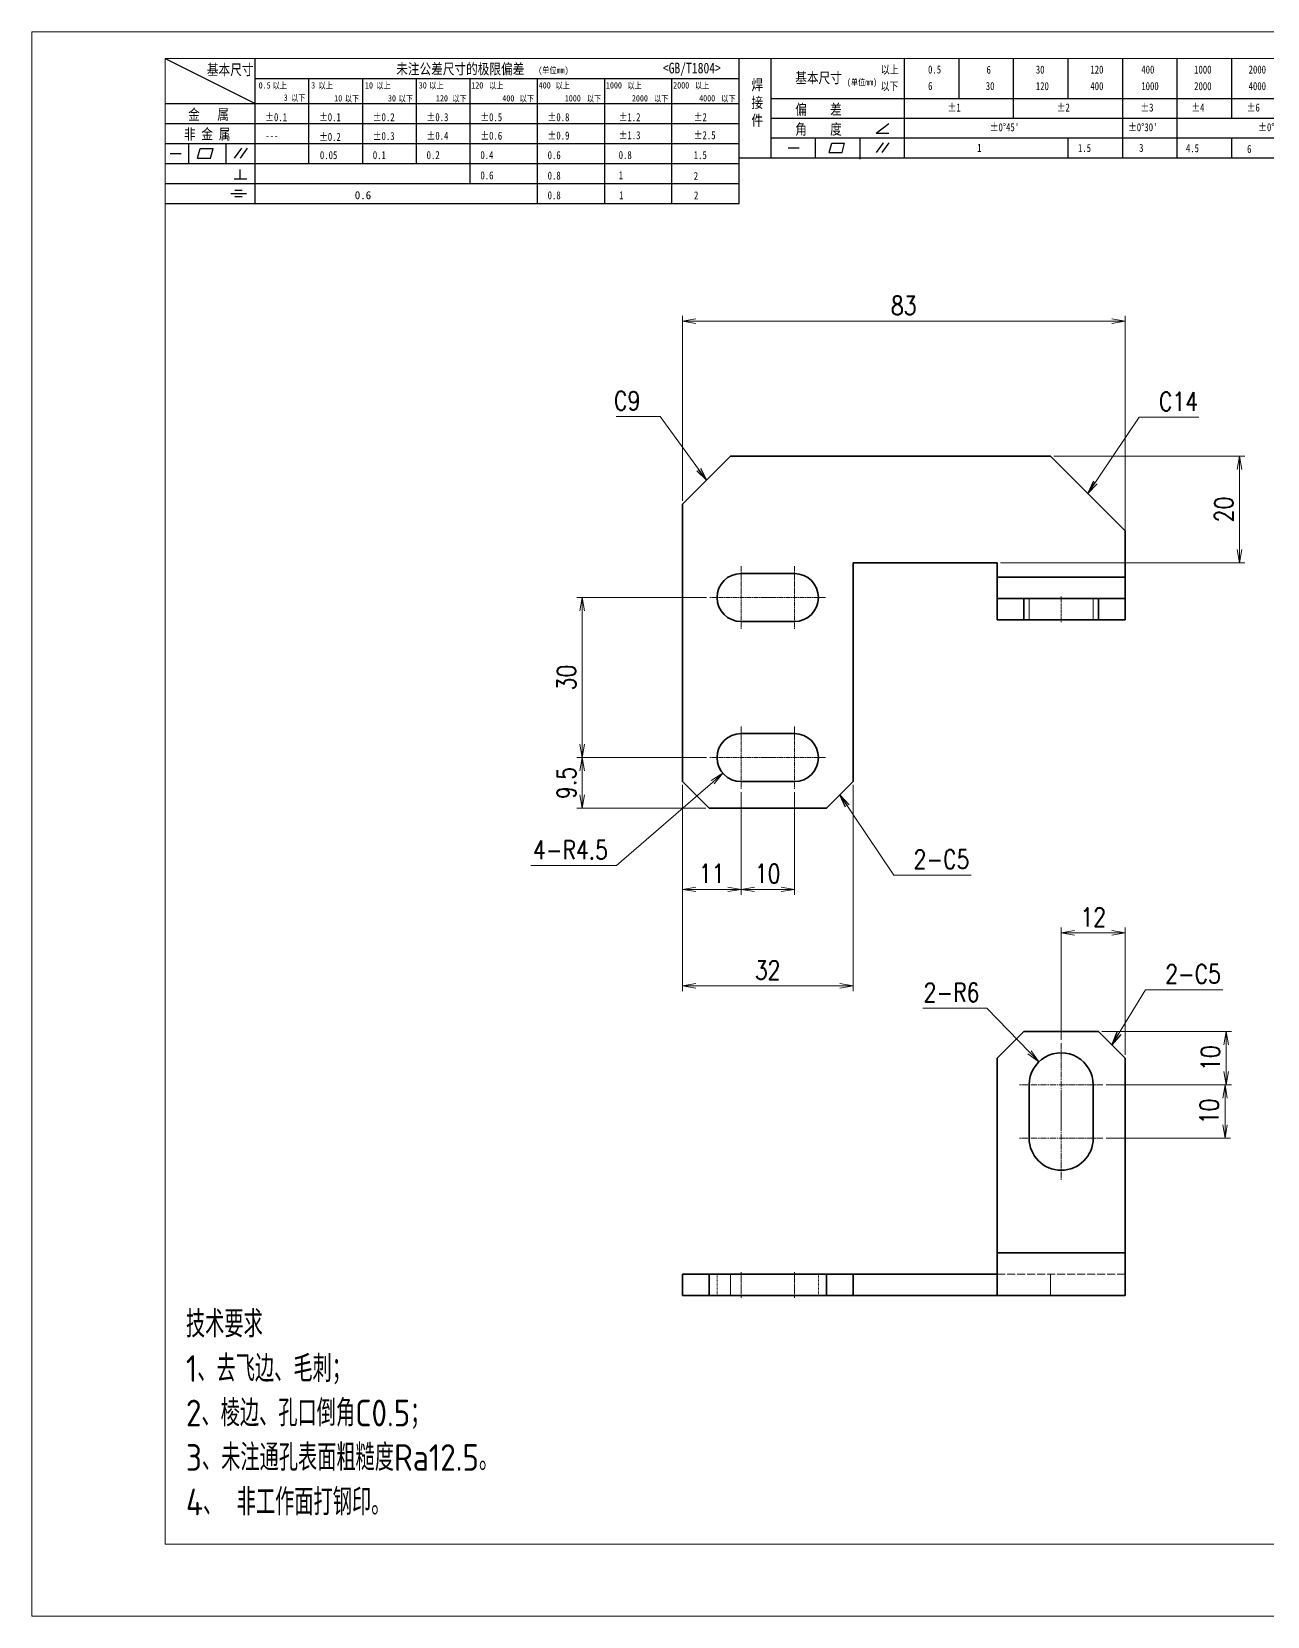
# Model space of a CAD drawing. Header units: millimetres. Extents: x 53130 to 124945, y -23470 to -1811.
# Drawn here: x 56186.2 to 56417.7, y -2526.1 to -2229.1 of the extents above; entities that cross this region are included whole.
import ezdxf

# ---------------------------------------------------------------- set-up
doc = ezdxf.new("R2010")
doc.units = ezdxf.units.MM
doc.header["$LTSCALE"] = 0.5
doc.linetypes.add('AM_ISO02W050x2', pattern=[3.75, 3, -0.75])
doc.linetypes.add('AM_ISO08W050x2', pattern=[9, 6, -0.75, 1.5, -0.75])
for name, color, linetype, lineweight in [('中心线', 2, 'AM_ISO08W050x2', 18), ('图框', 7, 'Continuous', 18), ('标注线', 3, 'Continuous', 18), ('粗实线', 7, 'Continuous', 35), ('虚线', 1, 'AM_ISO02W050x2', 18)]:
    doc.layers.add(name, color=color, linetype=linetype, lineweight=lineweight)
doc.layers.add('图\\M+19E79\\M+195B6\\M+18E9A', color=7, linetype='Continuous')
doc.layers.add('打印', color=7, linetype='Continuous', lineweight=15, plot=False)
doc.layers.add('打印-禁用', color=7, linetype='Continuous', lineweight=15, plot=False)
doc.styles.add('DIM', font='romans.shx', dxfattribs={"width": 0.8, "bigfont": 'bigfont.shx'})
doc.styles.add('国标', font='simfang.ttf', dxfattribs={"width": 0.8})
doc.styles.add('机械长仿宋', font='gbenor.shx', dxfattribs={"height": 1, "bigfont": 'gbcbig.shx'})
doc.dimstyles.new('XR 1-1', dxfattribs={"dimtxt": 3.5, "dimasz": 2.5, "dimexe": 1, "dimexo": 0.625, "dimgap": 1.2, "dimtad": 1, "dimtoh": 1, "dimdsep": 46, "dimtxsty": 'DIM', "dimblk": 'OPEN', "dimcen": 0, "dimclrd": 8, "dimclre": 8, "dimclrt": 2, "dimazin": 2, "dimtfac": 0.5, "dimtmove": 0, "dimatfit": 3, "dimldrblk": 'OPEN', "dimfxl": 0, "dimtolj": 2, "dimlwd": 18, "dimlwe": 18, "dimarcsym": 0})
doc.dimstyles.new('XR 1-1$0', dxfattribs={"dimtxt": 3.5, "dimasz": 2.5, "dimexe": 1, "dimexo": 0.625, "dimgap": 1.2, "dimtad": 1, "dimzin": 9, "dimdsep": 46, "dimtxsty": 'DIM', "dimblk": 'OPEN', "dimcen": 0, "dimclrd": 8, "dimclre": 8, "dimclrt": 2, "dimazin": 2, "dimtfac": 0.5, "dimtmove": 0, "dimatfit": 3, "dimldrblk": 'OPEN', "dimfxl": 0, "dimtolj": 2, "dimlwd": 18, "dimlwe": 18, "dimarcsym": 0})
doc.dimstyles.new('XR 1-1$4', dxfattribs={"dimtxt": 3.5, "dimasz": 2.5, "dimexe": 1, "dimexo": 0.625, "dimgap": 1.2, "dimtad": 1, "dimtoh": 1, "dimdsep": 46, "dimtxsty": 'DIM', "dimblk": 'OPEN', "dimcen": 0, "dimclrd": 8, "dimclre": 8, "dimclrt": 2, "dimazin": 2, "dimtfac": 0.5, "dimtofl": 0, "dimtmove": 0, "dimatfit": 3, "dimldrblk": 'OPEN', "dimfxl": 0, "dimtolj": 2, "dimlwd": 18, "dimlwe": 18, "dimarcsym": 0})

# ---------------------------------------------------------------- blocks, each defined once
blk = doc.blocks.new('GZDEH零件A3图框V01版')
at = {"layer": '图\\M+19E79\\M+195B6\\M+18E9A', "color": 9}
for p, q in [((2882.49, -1554.46), (2899.37, -1562.92)), ((2899.37, -1581.67), (2899.37, -1554.46)), ((2990.09, -1581.67), (2990.09, -1554.46)), ((2996.09, -1573.08), (2996.09, -1554.46)), ((3021.09, -1561.98), (3021.09, -1554.46)), ((3031.31, -1561.98), (3031.31, -1554.46)), ((3041.53, -1561.98), (3041.53, -1554.46)), ((3051.75, -1561.98), (3051.75, -1554.46)), ((3061.98, -1561.98), (3061.98, -1554.46)), ((3072.2, -1561.98), (3072.2, -1554.46)), ((3082.42, -1561.98), (3082.42, -1554.46)), ((2899.37, -1558.24), (2990.09, -1558.24)), ((2909.45, -1574.17), (2909.45, -1558.24)), ((2919.53, -1574.17), (2919.53, -1558.24)), ((2929.61, -1574.17), (2929.61, -1558.24)), ((2939.69, -1577.92), (2939.69, -1558.24)), ((2952.29, -1581.67), (2952.29, -1558.24)), ((2964.89, -1581.67), (2964.89, -1558.24)), ((2977.49, -1581.67), (2977.49, -1558.24)), ((2996.09, -1561.98), (3113.09, -1561.98)), ((3021.09, -1573.08), (3021.09, -1561.98)), ((3041.53, -1565.68), (3041.53, -1561.98)), ((3061.98, -1573.08), (3061.98, -1561.98)), ((3072.2, -1573.08), (3072.2, -1561.98)), ((3082.42, -1565.68), (3082.42, -1561.98)), ((2882.49, -1562.92), (2990.09, -1562.92)), ((2882.49, -1566.67), (2990.09, -1566.67)), ((2996.09, -1565.68), (3113.09, -1565.68)), ((3015.75, -1568.51), (3018.15, -1566.66)), ((2882.49, -1570.42), (2990.09, -1570.42)), ((2886.92, -1574.12), (2886.92, -1570.42)), ((2893.91, -1574.12), (2893.91, -1570.42)), ((2996.09, -1569.38), (3113.09, -1569.38)), ((3004.42, -1573.08), (3004.42, -1569.38)), ((3006.97, -1572.12), (3007.45, -1570.33)), ((3007.45, -1570.33), (3009.86, -1570.33)), ((3009.39, -1572.12), (3009.86, -1570.33)), ((3012.75, -1573.08), (3012.75, -1569.38)), ((3015.75, -1568.51), (3018.15, -1568.51)), ((3015.81, -1572.12), (3017.15, -1570.26)), ((3016.89, -1572.12), (3018.23, -1570.26)), ((3051.75, -1573.08), (3051.75, -1569.38)), ((3082.42, -1573.08), (3082.42, -1569.48)), ((2883.43, -1572.27), (2885.49, -1572.27)), ((2888.59, -1573.16), (2889.07, -1571.37)), ((2888.59, -1573.16), (2891, -1573.16)), ((2889.07, -1571.37), (2891.48, -1571.37)), ((2891, -1573.16), (2891.48, -1571.37)), ((2895.52, -1573.16), (2896.85, -1571.3)), ((2896.6, -1573.16), (2897.94, -1571.3)), ((2990.09, -1573.08), (3113.09, -1573.08)), ((2999.26, -1571.23), (3001.32, -1571.23)), ((3006.97, -1572.12), (3009.39, -1572.12)), ((3012.75, -1573.33), (3012.75, -1573.08)), ((2882.49, -1574.17), (2990.09, -1574.17)), ((2895.42, -1577.05), (2897.81, -1577.05)), ((2896.58, -1577.05), (2896.58, -1575.28)), ((2882.49, -1577.92), (2990.09, -1577.92)), ((2894.79, -1579.77), (2897.77, -1579.77)), ((2895.57, -1579.17), (2896.92, -1579.17)), ((2882.49, -1581.67), (2990.09, -1581.67)), ((2895.57, -1580.37), (2896.93, -1580.37))]:
    blk.add_line(p, q, dxfattribs=at)
at = {"layer": '图框', "linetype": 'Continuous'}
for p, q in [((2882.49, -1554.46), (2882.49, -1832.96)), ((3272.49, -1554.46), (2882.49, -1554.46)), ((2882.49, -1832.96), (3272.49, -1832.96))]:
    blk.add_line(p, q, dxfattribs=at)
at = {"layer": '打印-禁用', "linetype": 'Continuous'}
for p, q in [((2857.49, -1549.46), (2857.49, -1846.46)), ((3277.49, -1549.46), (2857.49, -1549.46)), ((2857.49, -1846.46), (3277.49, -1846.46))]:
    blk.add_line(p, q, dxfattribs=at)
at = {"layer": '图\\M+19E79\\M+195B6\\M+18E9A', "color": 9, "style": '国标', "width": 0.8}
for s, height, p in [('基本尺寸', 2, (2890.33, -1557.58)), ('未注公差尺寸的极限偏差', 2, (2925.81, -1557.44)), ('<GB/T1804>', 2, (2975.78, -1557.27)), ('以上', 1.5, (3016.64, -1557.33)), ('0.5', 1.5, (3025.49, -1557.3)), ('6', 1.5, (3036.45, -1557.34)), ('30', 1.5, (3045.69, -1557.31)), ('120', 1.5, (3055.91, -1557.31)), ('400', 1.5, (3065.46, -1557.31)), ('1000', 1.5, (3075.36, -1557.31)), ('2000', 1.5, (3085.57, -1557.31)), ('30', 1.2, (2930.04, -1560.11)), ('基本尺寸', 2, (3000.6, -1559.1)), ('以下', 1.5, (3016.58, -1560.43)), ('6', 1.5, (3025.49, -1560.38)), ('30', 1.5, (3036.31, -1560.39)), ('120', 1.5, (3045.69, -1560.41)), ('400', 1.5, (3055.91, -1560.41)), ('1000', 1.5, (3065.46, -1560.41)), ('2000', 1.5, (3075.36, -1560.41)), ('4000', 1.5, (3085.57, -1560.41)), ('金   属', 2, (2886.82, -1565.98)), ('±0.1', 1.5, (2901.27, -1566.23)), ('±0.1', 1.5, (2911.35, -1566.23)), ('±0.2', 1.5, (2921.43, -1566.23)), ('±0.3', 1.5, (2931.51, -1566.23)), ('±0.5', 1.5, (2941.59, -1566.23)), ('±0.8', 1.5, (2954.19, -1566.23)), ('±1.2', 1.5, (2967.51, -1566.23)), ('±2', 1.5, (2981.58, -1566.23)), ('偏    差', 2, (3000.6, -1565.04)), ('±1', 1.5, (3029.16, -1564.42)), ('±2', 1.5, (3049.61, -1564.42)), ('±3', 1.5, (3065.3, -1564.42)), ('±4', 1.5, (3074.85, -1564.42)), ('±6', 1.5, (3085.22, -1564.42)), ('非 金 属', 2, (2886.02, -1569.65)), ('±0.3', 1.5, (2921.43, -1569.77)), ('±0.4', 1.5, (2931.51, -1569.71)), ('±0.6', 1.5, (2941.59, -1569.71)), ('±0.9', 1.5, (2954.19, -1569.68)), ('±1.3', 1.5, (2967.51, -1569.62)), ('±2.5', 1.5, (2981.58, -1569.61)), ('角    度', 2, (3000.6, -1568.74)), ("±0%%D45'", 1.5, (3037.06, -1568.12)), ("±0%%D30'", 1.5, (3062.98, -1568.12)), ("±0%%D20'", 1.5, (3087.38, -1568.12)), ('---', 1.5, (2901.27, -1569.65)), ('±0.2', 1.5, (2911.35, -1569.92)), ('1', 1.5, (3034.69, -1571.98)), ('1.5', 1.5, (3053.59, -1572.01)), ('3', 1.5, (3065.05, -1571.98)), ('4.5', 1.5, (3073.82, -1572.05)), ('6', 1.5, (3085.28, -1572.19)), ('0.1', 1.5, (2921.43, -1573.34)), ('0.2', 1.5, (2931.51, -1573.33)), ('0.4', 1.5, (2941.59, -1573.33)), ('0.6', 1.5, (2954.19, -1573.35)), ('0.8', 1.5, (2967.51, -1573.33)), ('1.5', 1.5, (2981.58, -1573.34)), ('0.6', 1.5, (2941.59, -1577.14)), ('0.8', 1.5, (2954.19, -1577.17)), ('1', 1.5, (2967.51, -1577.12)), ('2', 1.5, (2981.58, -1577.26)), ('0.8', 1.5, (2954.19, -1580.87)), ('1', 1.5, (2967.59, -1580.86)), ('2', 1.5, (2981.62, -1580.89))]:
    blk.add_text(s, height=height, dxfattribs=at).set_placement(p)
at = {"layer": '图\\M+19E79\\M+195B6\\M+18E9A', "color": 9, "lineweight": 15, "style": '国标', "width": 0.8}
for s, p in [('(单位mm)', (2952.44, -1557.27)), ('0.5', (2900.03, -1560.11)), ('以上', (2902.64, -1560.16)), ('3', (2909.88, -1560.11)), ('以上', (2911.25, -1560.16)), ('10', (2919.96, -1560.11)), ('以上', (2922.09, -1560.16)), ('以上', (2932.02, -1560.16)), ('120', (2939.88, -1560.11)), ('以上', (2943.21, -1560.16)), ('400', (2952.52, -1560.11)), ('以上', (2955.68, -1560.16)), ('1000', (2965.12, -1560.11)), ('以上', (2969.16, -1560.16)), ('2000', (2977.72, -1560.11)), ('以上', (2981.8, -1560.16)), ('(单位mm)', (3010.27, -1559.51)), ('3', (2904.73, -1562.41)), ('以下', (2906.1, -1562.46)), ('10', (2914.19, -1562.54)), ('以下', (2916.18, -1562.59)), ('30', (2924.27, -1562.54)), ('以下', (2926.26, -1562.59)), ('120', (2933.26, -1562.54)), ('以下', (2936.34, -1562.59)), ('400', (2945.7, -1562.54)), ('以下', (2948.94, -1562.59)), ('1000', (2957.41, -1562.54)), ('以下', (2961.54, -1562.59)), ('2000', (2969.99, -1562.54)), ('以下', (2974.14, -1562.59)), ('4000', (2982.59, -1562.54)), ('以下', (2986.74, -1562.59))]:
    blk.add_text(s, height=1.2, dxfattribs=at).set_placement(p)
at = {"layer": '图\\M+19E79\\M+195B6\\M+18E9A', "color": 9, "lineweight": 13, "style": '国标'}
blk.add_text('0.6', height=1.5, dxfattribs=at).set_placement((2918.05, -1580.85))
at = {"layer": '图\\M+19E79\\M+195B6\\M+18E9A', "color": 9, "style": '国标'}
for s, insert, char_height, width, attachment_point in [('焊\\P接\\P件', (2992.39, -1558.41), 2, 3.1877, 1), ('0.05', (2911.51, -1573.37), 1.5, 5.1982, 7)]:
    blk.add_mtext(s, dxfattribs=dict(at, insert=insert, char_height=char_height, width=width, attachment_point=attachment_point))
blk = doc.blocks.new('DEH A3')
at = {"layer": '图框'}
blk.add_blockref('GZDEH零件A3图框V01版', (-2857.49, 1846.46), dxfattribs=at)
blk = doc.blocks.new('_Open')
at = {"color": 0, "linetype": 'ByBlock', "lineweight": -2}
for p, q in [((-1, 0.17), (0, 0)), ((-1, -0.17), (0, 0)), ((0, 0), (-1, 0))]:
    blk.add_line(p, q, dxfattribs=at)
blk = doc.blocks.new('*D177')
at = {"layer": 'Defpoints', "color": 0, "transparency": 16777216}
for p in [(56308.11, -2369.66), (56340.11, -2369.66), (56308.11, -2407.95)]:
    blk.add_point(p, dxfattribs=at)
at = {"layer": '标注线', "color": 8, "lineweight": 18, "transparency": 16777216}
for p, q in [((56308.11, -2370.28), (56308.11, -2408.95)), ((56340.11, -2370.28), (56340.11, -2408.95)), ((56337.61, -2407.95), (56310.61, -2407.95))]:
    blk.add_line(p, q, dxfattribs=at)
at = {"layer": '标注线', "color": 8, "lineweight": 18, "transparency": 16777216, "xscale": 2.5, "yscale": 2.5, "zscale": 2.5, "rotation": 180}
blk.add_blockref('_Open', (56308.11, -2407.95), dxfattribs=at)
at = {"layer": '标注线', "color": 8, "lineweight": 18, "transparency": 16777216, "xscale": 2.5, "yscale": 2.5, "zscale": 2.5}
blk.add_blockref('_Open', (56340.11, -2407.95), dxfattribs=at)
at = {"layer": '标注线', "color": 2, "transparency": 16777216, "insert": (56324.11, -2405), "char_height": 3.5, "attachment_point": 5, "style": 'DIM'}
blk.add_mtext('\\A2;32', dxfattribs=at)
blk = doc.blocks.new('*D178')
at = {"layer": 'Defpoints', "color": 0, "transparency": 16777216}
for p in [(56391.11, -2283.37), (56308.11, -2317.66), (56391.11, -2324.46)]:
    blk.add_point(p, dxfattribs=at)
at = {"layer": '标注线', "color": 8, "lineweight": 18, "transparency": 16777216}
for p, q in [((56308.11, -2317.03), (56308.11, -2282.37)), ((56310.61, -2283.37), (56388.61, -2283.37)), ((56391.11, -2323.84), (56391.11, -2282.37))]:
    blk.add_line(p, q, dxfattribs=at)
at = {"layer": '标注线', "color": 8, "lineweight": 18, "transparency": 16777216, "xscale": 2.5, "yscale": 2.5, "zscale": 2.5, "rotation": 180}
blk.add_blockref('_Open', (56308.11, -2283.37), dxfattribs=at)
at = {"layer": '标注线', "color": 8, "lineweight": 18, "transparency": 16777216, "xscale": 2.5, "yscale": 2.5, "zscale": 2.5}
blk.add_blockref('_Open', (56391.11, -2283.37), dxfattribs=at)
at = {"layer": '标注线', "color": 2, "transparency": 16777216, "insert": (56349.61, -2280.42), "char_height": 3.5, "attachment_point": 5, "style": 'DIM'}
blk.add_mtext('\\A2;83', dxfattribs=at)
blk = doc.blocks.new('*D179')
at = {"layer": 'Defpoints', "color": 0, "transparency": 16777216}
for p in [(56377.11, -2308.66), (56412.55, -2308.66), (56367.11, -2328.66)]:
    blk.add_point(p, dxfattribs=at)
at = {"layer": '标注线', "color": 8, "lineweight": 18, "transparency": 16777216}
for p, q in [((56377.74, -2308.66), (56413.55, -2308.66)), ((56412.55, -2326.16), (56412.55, -2311.16)), ((56367.74, -2328.66), (56413.55, -2328.66))]:
    blk.add_line(p, q, dxfattribs=at)
at = {"layer": '标注线', "color": 8, "lineweight": 18, "transparency": 16777216, "xscale": 2.5, "yscale": 2.5, "zscale": 2.5}
for p, rotation in [((56412.55, -2308.66), 90), ((56412.55, -2328.66), 270)]:
    blk.add_blockref('_Open', p, dxfattribs=dict(at, rotation=rotation))
at = {"layer": '标注线', "color": 2, "transparency": 16777216, "insert": (56409.6, -2318.66), "char_height": 3.5, "attachment_point": 5, "rotation": 90, "style": 'DIM'}
blk.add_mtext('\\A2;20', dxfattribs=at)
blk = doc.blocks.new('*D180')
at = {"layer": 'Defpoints', "color": 0, "transparency": 16777216}
for p in [(56289.34, -2365.16), (56313.26, -2365.16), (56313.11, -2374.66)]:
    blk.add_point(p, dxfattribs=at)
at = {"layer": '标注线', "color": 8, "lineweight": 18, "transparency": 16777216}
for p, q in [((56312.64, -2365.16), (56288.34, -2365.16)), ((56289.34, -2372.16), (56289.34, -2367.66)), ((56312.49, -2374.66), (56288.34, -2374.66))]:
    blk.add_line(p, q, dxfattribs=at)
at = {"layer": '标注线', "color": 8, "lineweight": 18, "transparency": 16777216, "xscale": 2.5, "yscale": 2.5, "zscale": 2.5}
for p, rotation in [((56289.34, -2365.16), 90), ((56289.34, -2374.66), 270)]:
    blk.add_blockref('_Open', p, dxfattribs=dict(at, rotation=rotation))
at = {"layer": '标注线', "color": 2, "transparency": 16777216, "insert": (56286.39, -2369.91), "char_height": 3.5, "attachment_point": 5, "rotation": 90, "style": 'DIM'}
blk.add_mtext('\\A2;9.5', dxfattribs=at)
blk = doc.blocks.new('*D181')
at = {"layer": 'Defpoints', "color": 0, "transparency": 16777216}
for p in [(56289.34, -2335.16), (56313.26, -2335.16), (56312.64, -2365.16)]:
    blk.add_point(p, dxfattribs=at)
at = {"layer": '标注线', "color": 8, "lineweight": 18, "transparency": 16777216}
for p, q in [((56312.64, -2335.16), (56288.34, -2335.16)), ((56289.34, -2362.66), (56289.34, -2337.66)), ((56312.01, -2365.16), (56288.34, -2365.16))]:
    blk.add_line(p, q, dxfattribs=at)
at = {"layer": '标注线', "color": 8, "lineweight": 18, "transparency": 16777216, "xscale": 2.5, "yscale": 2.5, "zscale": 2.5}
for p, rotation in [((56289.34, -2335.16), 90), ((56289.34, -2365.16), 270)]:
    blk.add_blockref('_Open', p, dxfattribs=dict(at, rotation=rotation))
at = {"layer": '标注线', "color": 2, "transparency": 16777216, "insert": (56286.39, -2350.16), "char_height": 3.5, "attachment_point": 5, "rotation": 90, "style": 'DIM'}
blk.add_mtext('\\A2;30', dxfattribs=at)
blk = doc.blocks.new('*D182')
at = {"layer": 'Defpoints', "color": 0, "transparency": 16777216}
for p in [(56308.11, -2369.66), (56319.11, -2371.01), (56319.11, -2389.86)]:
    blk.add_point(p, dxfattribs=at)
at = {"layer": '标注线', "color": 8, "lineweight": 18, "transparency": 16777216}
for p, q in [((56308.11, -2370.28), (56308.11, -2390.86)), ((56319.11, -2371.63), (56319.11, -2390.86)), ((56310.61, -2389.86), (56316.61, -2389.86))]:
    blk.add_line(p, q, dxfattribs=at)
at = {"layer": '标注线', "color": 8, "lineweight": 18, "transparency": 16777216, "xscale": 2.5, "yscale": 2.5, "zscale": 2.5, "rotation": 180}
blk.add_blockref('_Open', (56308.11, -2389.86), dxfattribs=at)
at = {"layer": '标注线', "color": 8, "lineweight": 18, "transparency": 16777216, "xscale": 2.5, "yscale": 2.5, "zscale": 2.5}
blk.add_blockref('_Open', (56319.11, -2389.86), dxfattribs=at)
at = {"layer": '标注线', "color": 2, "transparency": 16777216, "insert": (56313.61, -2386.91), "char_height": 3.5, "attachment_point": 5, "style": 'DIM'}
blk.add_mtext('\\A2;11', dxfattribs=at)
blk = doc.blocks.new('*D183')
at = {"layer": 'Defpoints', "color": 0, "transparency": 16777216}
for p in [(56319.11, -2371.01), (56329.11, -2371.01), (56329.11, -2389.86)]:
    blk.add_point(p, dxfattribs=at)
at = {"layer": '标注线', "color": 8, "lineweight": 18, "transparency": 16777216}
for p, q in [((56319.11, -2371.63), (56319.11, -2390.86)), ((56329.11, -2371.63), (56329.11, -2390.86)), ((56321.61, -2389.86), (56326.61, -2389.86))]:
    blk.add_line(p, q, dxfattribs=at)
at = {"layer": '标注线', "color": 8, "lineweight": 18, "transparency": 16777216, "xscale": 2.5, "yscale": 2.5, "zscale": 2.5, "rotation": 180}
blk.add_blockref('_Open', (56319.11, -2389.86), dxfattribs=at)
at = {"layer": '标注线', "color": 8, "lineweight": 18, "transparency": 16777216, "xscale": 2.5, "yscale": 2.5, "zscale": 2.5}
blk.add_blockref('_Open', (56329.11, -2389.86), dxfattribs=at)
at = {"layer": '标注线', "color": 2, "transparency": 16777216, "insert": (56324.11, -2386.91), "char_height": 3.5, "attachment_point": 5, "style": 'DIM'}
blk.add_mtext('\\A2;10', dxfattribs=at)
blk = doc.blocks.new('*D184')
at = {"layer": 'Defpoints', "color": 0, "transparency": 16777216}
for p in [(56319.11, -2365.16), (56315.71, -2368.11)]:
    blk.add_point(p, dxfattribs=at)
at = {"layer": '标注线', "color": 8, "lineweight": 18, "transparency": 16777216}
for p, q in [((56295.74, -2385.4), (56313.82, -2369.74)), ((56279.74, -2385.4), (56295.74, -2385.4))]:
    blk.add_line(p, q, dxfattribs=at)
at = {"layer": '标注线', "color": 8, "lineweight": 18, "transparency": 16777216, "xscale": 2.5, "yscale": 2.5, "zscale": 2.5, "rotation": 40.8989503403869}
blk.add_blockref('_Open', (56315.71, -2368.11), dxfattribs=at)
at = {"layer": '标注线', "color": 2, "transparency": 16777216, "insert": (56287.14, -2382.45), "char_height": 3.5, "attachment_point": 5, "style": 'DIM'}
blk.add_mtext('\\A2;\\A2;4-R4.5', dxfattribs=at)
blk = doc.blocks.new('*D185')
at = {"layer": 'Defpoints', "color": 0, "transparency": 16777216}
for p in [(56379.11, -2398), (56379.11, -2418.7), (56391.11, -2421.5)]:
    blk.add_point(p, dxfattribs=at)
at = {"layer": '标注线', "color": 8, "lineweight": 18, "transparency": 16777216}
for p, q in [((56379.11, -2418.07), (56379.11, -2397)), ((56388.61, -2398), (56381.61, -2398)), ((56391.11, -2420.87), (56391.11, -2397))]:
    blk.add_line(p, q, dxfattribs=at)
at = {"layer": '标注线', "color": 8, "lineweight": 18, "transparency": 16777216, "xscale": 2.5, "yscale": 2.5, "zscale": 2.5, "rotation": 180}
blk.add_blockref('_Open', (56379.11, -2398), dxfattribs=at)
at = {"layer": '标注线', "color": 8, "lineweight": 18, "transparency": 16777216, "xscale": 2.5, "yscale": 2.5, "zscale": 2.5}
blk.add_blockref('_Open', (56391.11, -2398), dxfattribs=at)
at = {"layer": '标注线', "color": 2, "transparency": 16777216, "insert": (56385.11, -2395.05), "char_height": 3.5, "attachment_point": 5, "style": 'DIM'}
blk.add_mtext('\\A2;12', dxfattribs=at)
blk = doc.blocks.new('*D186')
at = {"layer": 'Defpoints', "color": 0, "transparency": 16777216}
for p in [(56386.11, -2416.5), (56386.91, -2426.5), (56410.03, -2426.5)]:
    blk.add_point(p, dxfattribs=at)
at = {"layer": '标注线', "color": 8, "lineweight": 18, "transparency": 16777216}
for p, q in [((56386.74, -2416.5), (56411.03, -2416.5)), ((56410.03, -2419), (56410.03, -2424)), ((56387.54, -2426.5), (56411.03, -2426.5))]:
    blk.add_line(p, q, dxfattribs=at)
at = {"layer": '标注线', "color": 8, "lineweight": 18, "transparency": 16777216, "xscale": 2.5, "yscale": 2.5, "zscale": 2.5}
for p, rotation in [((56410.03, -2416.5), 90), ((56410.03, -2426.5), 270)]:
    blk.add_blockref('_Open', p, dxfattribs=dict(at, rotation=rotation))
at = {"layer": '标注线', "color": 2, "transparency": 16777216, "insert": (56407.08, -2421.5), "char_height": 3.5, "attachment_point": 5, "rotation": 90, "style": 'DIM'}
blk.add_mtext('\\A2;10', dxfattribs=at)
blk = doc.blocks.new('*D187')
at = {"layer": 'Defpoints', "color": 0, "transparency": 16777216}
for p in [(56386.91, -2426.5), (56386.91, -2436.5), (56409.82, -2436.5)]:
    blk.add_point(p, dxfattribs=at)
at = {"layer": '标注线', "color": 8, "lineweight": 18, "transparency": 16777216}
for p, q in [((56387.54, -2426.5), (56410.82, -2426.5)), ((56409.82, -2429), (56409.82, -2434)), ((56387.54, -2436.5), (56410.82, -2436.5))]:
    blk.add_line(p, q, dxfattribs=at)
at = {"layer": '标注线', "color": 8, "lineweight": 18, "transparency": 16777216, "xscale": 2.5, "yscale": 2.5, "zscale": 2.5}
for p, rotation in [((56409.82, -2426.5), 90), ((56409.82, -2436.5), 270)]:
    blk.add_blockref('_Open', p, dxfattribs=dict(at, rotation=rotation))
at = {"layer": '标注线', "color": 2, "transparency": 16777216, "insert": (56406.87, -2431.5), "char_height": 3.5, "attachment_point": 5, "rotation": 90, "style": 'DIM'}
blk.add_mtext('\\A2;10', dxfattribs=at)
blk = doc.blocks.new('*D188')
at = {"layer": 'Defpoints', "color": 0, "transparency": 16777216}
for p in [(56374.94, -2422.19), (56379.11, -2426.5)]:
    blk.add_point(p, dxfattribs=at)
at = {"layer": '标注线', "color": 8, "lineweight": 18, "transparency": 16777216}
for p, q in [((56353.16, -2412.12), (56365.16, -2412.12)), ((56365.16, -2412.12), (56373.19, -2420.4))]:
    blk.add_line(p, q, dxfattribs=at)
at = {"layer": '标注线', "color": 8, "lineweight": 18, "transparency": 16777216, "xscale": 2.5, "yscale": 2.5, "zscale": 2.5, "rotation": 314.1368642075595}
blk.add_blockref('_Open', (56374.94, -2422.19), dxfattribs=at)
at = {"layer": '标注线', "color": 2, "transparency": 16777216, "insert": (56358.56, -2409.17), "char_height": 3.5, "attachment_point": 5, "style": 'DIM'}
blk.add_mtext('\\A2;\\A2;2-R6', dxfattribs=at)

msp = doc.modelspace()

# ---------------------------------------------------------------- linework, layer by layer
at = {"layer": '中心线', "ltscale": 0.292499}
for p, q in [((56319.114, -2329.309), (56319.114, -2341.009)), ((56329.114, -2329.309), (56329.114, -2341.009)), ((56319.114, -2359.309), (56319.114, -2371.009)), ((56329.114, -2359.309), (56329.114, -2371.009))]:
    msp.add_line(p, q, dxfattribs=at)
at = {"layer": '中心线', "ltscale": 0.292493}
for p, q in [((56324.964, -2335.159), (56313.264, -2335.159)), ((56334.964, -2335.159), (56323.264, -2335.159)), ((56324.964, -2365.159), (56313.264, -2365.159)), ((56334.964, -2365.159), (56323.264, -2365.159))]:
    msp.add_line(p, q, dxfattribs=at)
at = {"layer": '中心线', "ltscale": 0.120015}
msp.add_line((56379.114, -2334.959), (56379.114, -2339.76), dxfattribs=at)
at = {"layer": '中心线', "ltscale": 0.389999}
for p, q in [((56379.114, -2418.699), (56379.114, -2434.299)), ((56379.114, -2428.699), (56379.114, -2444.299))]:
    msp.add_line(p, q, dxfattribs=at)
at = {"layer": '中心线', "ltscale": 0.390002}
for p, q in [((56386.914, -2426.499), (56371.314, -2426.499)), ((56386.914, -2436.499), (56371.314, -2436.499))]:
    msp.add_line(p, q, dxfattribs=at)
at = {"layer": '中心线', "ltscale": 0.120001}
for p, q in [((56319.114, -2466.399), (56319.114, -2461.599)), ((56329.114, -2466.399), (56329.114, -2461.599))]:
    msp.add_line(p, q, dxfattribs=at)
at = {"layer": '打印'}
msp.add_lwpolyline([(56186.161, -2229.107), (56606.161, -2229.107), (56606.161, -2526.107), (56186.161, -2526.107)], close=True, dxfattribs=at)
at = {"layer": '粗实线', "ltscale": 0.318198}
msp.add_line((56317.114, -2308.659), (56308.114, -2317.659), dxfattribs=at)
at = {"layer": '粗实线'}
for p, q in [((56317.114, -2308.659), (56377.114, -2308.659)), ((56308.114, -2369.659), (56308.114, -2317.659)), ((56367.114, -2328.659), (56340.114, -2328.659)), ((56340.114, -2328.659), (56340.114, -2369.659)), ((56367.114, -2331.359), (56391.114, -2331.359)), ((56335.114, -2374.659), (56313.114, -2374.659)), ((56367.114, -2457.999), (56367.114, -2421.499)), ((56391.114, -2421.499), (56391.114, -2457.999)), ((56391.114, -2457.999), (56367.114, -2457.999)), ((56335.114, -2461.999), (56313.114, -2461.999)), ((56367.114, -2461.999), (56340.114, -2461.999)), ((56335.114, -2465.999), (56313.114, -2465.999)), ((56367.114, -2465.999), (56340.114, -2465.999)), ((56391.114, -2465.999), (56367.114, -2465.999))]:
    msp.add_line(p, q, dxfattribs=at)
at = {"layer": '粗实线', "ltscale": 0.494975}
msp.add_line((56377.114, -2308.659), (56391.114, -2322.659), dxfattribs=at)
at = {"layer": '粗实线', "ltscale": 0.2175}
msp.add_line((56391.114, -2331.359), (56391.114, -2322.659), dxfattribs=at)
at = {"layer": '粗实线', "ltscale": 0.25}
for p, q in [((56319.114, -2330.659), (56329.114, -2330.659)), ((56329.114, -2339.659), (56319.114, -2339.659)), ((56319.114, -2360.659), (56329.114, -2360.659)), ((56329.114, -2369.659), (56319.114, -2369.659)), ((56373.114, -2436.499), (56373.114, -2426.499)), ((56385.114, -2426.499), (56385.114, -2436.499))]:
    msp.add_line(p, q, dxfattribs=at)
at = {"layer": '粗实线', "ltscale": 0.0675}
msp.add_line((56367.114, -2331.359), (56367.114, -2328.659), dxfattribs=at)
at = {"layer": '粗实线', "ltscale": 0.1}
for p, q in [((56367.114, -2331.359), (56367.114, -2335.359)), ((56391.114, -2335.359), (56391.114, -2331.359)), ((56367.114, -2339.359), (56367.114, -2335.359)), ((56372.114, -2339.359), (56372.114, -2335.359)), ((56386.114, -2339.359), (56386.114, -2335.359)), ((56391.114, -2339.359), (56391.114, -2335.359)), ((56308.114, -2461.999), (56308.114, -2465.999)), ((56313.114, -2461.999), (56313.114, -2465.999)), ((56335.114, -2461.999), (56335.114, -2465.999)), ((56340.114, -2461.999), (56340.114, -2465.999))]:
    msp.add_line(p, q, dxfattribs=at)
at = {"layer": '粗实线', "ltscale": 0.125}
for p, q in [((56372.114, -2335.359), (56367.114, -2335.359)), ((56386.114, -2335.359), (56391.114, -2335.359)), ((56372.114, -2339.359), (56367.114, -2339.359)), ((56386.114, -2339.359), (56391.114, -2339.359)), ((56308.114, -2461.999), (56313.114, -2461.999)), ((56335.114, -2461.999), (56340.114, -2461.999)), ((56308.114, -2465.999), (56313.114, -2465.999)), ((56335.114, -2465.999), (56340.114, -2465.999))]:
    msp.add_line(p, q, dxfattribs=at)
at = {"layer": '粗实线', "ltscale": 0.35}
for p, q in [((56386.114, -2335.359), (56372.114, -2335.359)), ((56386.114, -2339.359), (56372.114, -2339.359)), ((56386.114, -2416.499), (56372.114, -2416.499))]:
    msp.add_line(p, q, dxfattribs=at)
at = {"layer": '粗实线', "ltscale": 0.176777}
for p, q in [((56308.114, -2369.659), (56313.114, -2374.659)), ((56335.114, -2374.659), (56340.114, -2369.659)), ((56372.114, -2416.499), (56367.114, -2421.499)), ((56386.114, -2416.499), (56391.114, -2421.499))]:
    msp.add_line(p, q, dxfattribs=at)
at = {"layer": '粗实线', "ltscale": 0.2}
for p, q in [((56367.114, -2457.999), (56367.114, -2465.999)), ((56391.114, -2465.999), (56391.114, -2457.999))]:
    msp.add_line(p, q, dxfattribs=at)
at = {"layer": '粗实线'}
for centre, radius, start, end in [((56319.114, -2335.159), 4.5, 90, 270), ((56329.114, -2335.159), 4.5, 270, 90), ((56319.114, -2365.159), 4.5, 90, 270), ((56329.114, -2365.159), 4.5, 270, 90), ((56379.114, -2426.499), 6, 0, 180.00001), ((56379.114, -2436.499), 6, 180.00001, 0)]:
    msp.add_arc(centre, radius, start, end, dxfattribs=at)
at = {"layer": '虚线'}
for p, q in [((56391.114, -2331.359), (56367.114, -2331.359)), ((56367.114, -2457.999), (56391.114, -2457.999)), ((56367.114, -2461.999), (56391.114, -2461.999))]:
    msp.add_line(p, q, dxfattribs=at)
at = {"layer": '虚线', "ltscale": 0.1}
for p, q in [((56373.114, -2335.359), (56373.114, -2339.359)), ((56385.114, -2335.359), (56385.114, -2339.359)), ((56314.614, -2465.999), (56314.614, -2461.999)), ((56314.614, -2465.999), (56314.614, -2461.999)), ((56317.114, -2461.999), (56317.114, -2465.999)), ((56319.114, -2465.999), (56319.114, -2461.999)), ((56319.114, -2465.999), (56319.114, -2461.999)), ((56319.114, -2465.999), (56319.114, -2461.999)), ((56319.114, -2465.999), (56319.114, -2461.999)), ((56329.114, -2465.999), (56329.114, -2461.999)), ((56329.114, -2465.999), (56329.114, -2461.999)), ((56329.114, -2465.999), (56329.114, -2461.999)), ((56329.114, -2465.999), (56329.114, -2461.999)), ((56333.614, -2465.999), (56333.614, -2461.999)), ((56333.614, -2465.999), (56333.614, -2461.999)), ((56377.114, -2461.999), (56377.114, -2465.999))]:
    msp.add_line(p, q, dxfattribs=at)

# ---------------------------------------------------------------- block references
at = {"layer": '图框'}
msp.add_blockref('DEH A3', (56186.161, -2526.107), dxfattribs=at)

# ---------------------------------------------------------------- texts
at = {"layer": '标注线', "color": 2, "char_height": 3.5, "style": 'DIM'}
for s, insert, attachment_point in [('C9', (56300.227, -2300.02), 9), ('C14', (56397.454, -2300.173), 7), ('2-C5', (56351.465, -2385.969), 7), ('2-C5', (56398.61, -2407.467), 7)]:
    msp.add_mtext(s, dxfattribs=dict(at, insert=insert, attachment_point=attachment_point))
at = {"layer": '标注线', "color": 2, "insert": (56215.073, -2507.176), "char_height": 5, "width": 114.82461, "attachment_point": 7, "style": '机械长仿宋'}
msp.add_mtext('\\A2;技术要求\\P1、去飞边、毛刺；\\P2、棱边、孔口倒角C0.5；\\P3、未注通孔表面粗糙度Ra12.5。\\P{\\A0;4、\\C3; \\C2;非工作面打钢印。}', dxfattribs=at)

# ---------------------------------------------------------------- dimensions: what is measured, and where the dimension line sits
at = {"layer": '标注线', "color": 7}
for base, p1, p2, picture, middle in [((56391.114, -2283.374), (56308.114, -2317.659), (56391.114, -2324.463), '*D178', (56349.614, -2280.424)), ((56308.114, -2407.947), (56340.114, -2369.659), (56308.114, -2369.659), '*D177', (56324.114, -2404.997)), ((56319.114, -2389.855), (56308.114, -2369.659), (56319.114, -2371.009), '*D182', (56313.614, -2386.905)), ((56329.114, -2389.855), (56319.114, -2371.009), (56329.114, -2371.009), '*D183', (56324.114, -2386.905)), ((56379.114, -2397.998), (56391.114, -2421.499), (56379.114, -2418.699), '*D185', (56385.114, -2395.048))]:
    dim = msp.add_linear_dim(base=base, p1=p1, p2=p2, dimstyle='XR 1-1$0', dxfattribs=at)
    dim.commit()
    dim.dimension.update_dxf_attribs({"geometry": picture, "text_midpoint": middle})
for base, p1, p2, picture, middle in [((56412.548, -2308.659), (56367.114, -2328.659), (56377.114, -2308.659), '*D179', (56409.598, -2318.659)), ((56289.342, -2335.159), (56312.639, -2365.159), (56313.264, -2335.159), '*D181', (56286.392, -2350.159)), ((56289.342, -2365.159), (56313.114, -2374.659), (56313.264, -2365.159), '*D180', (56286.392, -2369.909)), ((56410.027, -2426.499), (56386.114, -2416.499), (56386.914, -2426.499), '*D186', (56407.077, -2421.499)), ((56409.819, -2436.499), (56386.914, -2426.499), (56386.914, -2436.499), '*D187', (56406.869, -2431.499))]:
    dim = msp.add_linear_dim(base=base, p1=p1, p2=p2, angle=90, dimstyle='XR 1-1$0', dxfattribs=at)
    dim.commit()
    dim.dimension.update_dxf_attribs({"geometry": picture, "text_midpoint": middle})
for center, mpoint, text, picture, middle in [((56319.114, -2365.159), (56315.712, -2368.106), '\\A2;4-<>', '*D184', (56287.144, -2385.402)), ((56379.114, -2426.499), (56374.935, -2422.193), '\\A2;2-<>', '*D188', (56358.564, -2412.123))]:
    dim = msp.add_radius_dim(center=center, mpoint=mpoint, text=text, dimstyle='XR 1-1$4', override={"dimtxsty": 'DIM'}, dxfattribs=at)
    dim.commit()
    dim.dimension.update_dxf_attribs({"geometry": picture, "text_midpoint": middle, "dimtype": 164})

# ---------------------------------------------------------------- leaders
at = {"layer": '标注线', "color": 7, "annotation_type": 0, "has_hookline": 1}
for points, hookline_direction, text_width in [([(56312.614, -2313.159), (56303.927, -2301.22), (56301.427, -2301.22)], 1, 4.533), ([(56384.114, -2315.659), (56393.754, -2301.373), (56396.254, -2301.373)], 0, 7.467), ([(56337.614, -2372.159), (56347.765, -2387.169), (56350.265, -2387.169)], 0, 10.8), ([(56388.614, -2418.999), (56394.91, -2408.667), (56397.41, -2408.667)], 0, 10.8)]:
    msp.add_leader(points, dimstyle='XR 1-1', override={"dimgap": 1.2, "dimtad": 1}, dxfattribs=dict(at, hookline_direction=hookline_direction, text_width=text_width))

doc.saveas('drawing.dxf')
